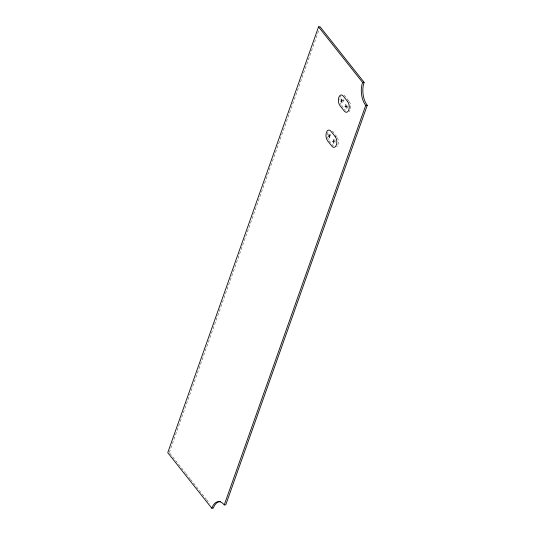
<?xml version="1.0" encoding="UTF-8"?>
<svg xmlns="http://www.w3.org/2000/svg" width="535" height="535" viewBox="0 0 535 535"><rect width="100%" height="100%" fill="white"/><g stroke="black" fill="none" stroke-linecap="round" stroke-linejoin="round"><path stroke-width="0.4" stroke-dasharray="2.67 2.01" d="M169.274 452.563L319.228 29.111M343.182 100.774L344.159 100.513M347.509 106.231L348.486 105.97M348.713 100.874L344.861 96.026A5.945 3.25 85.4 0 0 344.079 95.27M341.497 105.522L345.342 110.377M332.442 131.102L336.769 136.565M329.078 140.605L333.405 146.062M169.796 453.219L185.344 472.826M185.859 473.482L190.005 478.711M190.527 479.367L206.075 498.974M206.59 499.63L209.7 503.549M347.589 106.833L347.757 108.037M342.935 98.968L343.43 102.58M334.843 139.508L335.331 143.119M330.51 134.051L330.677 135.255M340.828 104.445A5.945 3.25 85.4 0 1 340.32 103.115M339.906 100.078A5.945 3.25 85.4 0 1 340.026 98.58M340.367 97.23A5.945 3.25 85.4 0 1 340.902 96.119M349.188 101.483A5.945 3.25 85.4 0 1 349.101 111.681M337.438 137.642A5.945 3.25 85.4 0 1 337.899 144.858M337.364 145.968A5.945 3.25 85.4 0 1 336.682 146.757M328.403 139.528A5.945 3.25 85.4 0 1 327.948 132.305"/><path stroke-width="0.8" d="M211.806 508.25A16.458 9.008 85.4 0 1 224.252 504.92L225.777 504.793L367.251 105.288A16.458 9.008 85.4 0 1 364.121 82.31L320.064 26.75L318.539 26.87L167.749 452.69L211.806 508.25L213.331 508.13A16.458 9.008 85.4 0 1 220.487 501.542M224.252 504.92L365.726 105.415A16.458 9.008 85.4 0 1 362.59 82.437L318.539 26.87M340.681 101.162L342.634 100.633M345.008 106.619L346.961 106.097M328.256 136.238L330.209 135.716M332.583 141.695L334.542 141.173M362.59 82.437L364.121 82.31M365.726 105.415L367.251 105.288M345.737 104.552L346.232 108.164M341.41 99.095L341.905 102.707M333.312 139.628L333.807 143.24M328.985 134.171L329.48 137.783M347.663 101.603L343.336 96.146A5.945 3.25 85.4 0 0 338.842 97.35A5.945 3.25 85.4 0 0 339.972 105.649L344.299 111.106A5.945 3.25 85.4 0 0 348.793 109.902A5.945 3.25 85.4 0 0 347.663 101.603M335.244 136.686L330.918 131.229A5.945 3.25 85.4 0 0 326.424 132.433A5.945 3.25 85.4 0 0 327.554 140.732L331.881 146.189A5.945 3.25 85.4 0 0 336.375 144.985A5.945 3.25 85.4 0 0 335.244 136.686"/></g></svg>
